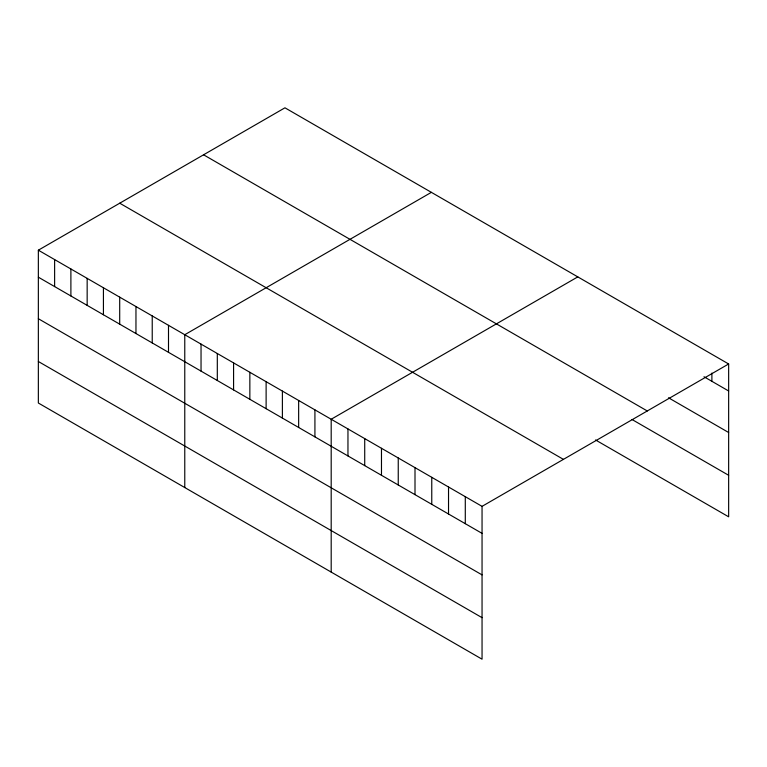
<?xml version="1.0" encoding="UTF-8"?>
<svg xmlns="http://www.w3.org/2000/svg" width="767" height="767" viewBox="0 0 767 767"><rect width="100%" height="100%" fill="white"/><g stroke="black" fill="none" stroke-linecap="round" stroke-linejoin="round"><path stroke-width="1.15" d="M38.35 250.186L482.05 506.354L482.05 659.189L38.35 403.02L38.35 250.186L284.95 107.811L728.65 363.98L728.65 516.814L595.537 439.961M431.37 192.344L184.77 334.719L184.77 487.553M577.791 276.887L331.191 419.252L331.191 572.086M482.05 506.354L728.65 363.98M704.001 376.75L728.65 390.988M668.508 397.785L728.65 432.511M203.571 154.8L647.271 410.968M632.018 419.501L728.65 475.291M119.729 203.197L563.429 459.375M38.35 277.184L482.05 533.362M38.35 318.717L482.05 574.886M38.35 361.497L482.05 617.665M711.891 373.088L711.891 381.304M465.291 496.68L465.291 523.679M448.532 486.997L448.532 514.005M431.763 477.323L431.763 504.322M415.005 467.64L415.005 494.648M398.246 457.966L398.246 484.974M381.477 448.292L381.477 475.291M364.718 438.609L364.718 465.617M347.959 428.935L347.959 455.934M314.921 409.866L314.921 436.864M298.651 400.47L298.651 427.478M282.39 391.074L282.39 418.082M266.12 381.688L266.12 408.686M249.85 372.292L249.85 399.3M233.58 362.896L233.58 389.904M217.31 353.51L217.31 380.509M201.04 344.115L201.04 371.113M168.5 325.323L168.5 352.331M152.23 315.937L152.23 342.935M135.96 306.541L135.96 333.549M119.7 297.145L119.7 324.153M103.43 287.759L103.43 314.758M87.16 278.363L87.16 305.371M70.89 268.968L70.89 295.976M54.62 259.582L54.62 286.58"/></g></svg>
